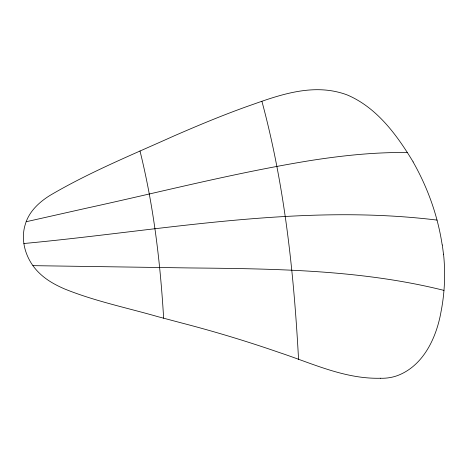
<?xml version="1.0" encoding="UTF-8"?>
<svg xmlns="http://www.w3.org/2000/svg" width="468" height="468" viewBox="0 0 468 468"><rect width="100%" height="100%" fill="white"/><g stroke="black" fill="none" stroke-linecap="round" stroke-linejoin="round"><path stroke-width="0.7" d="M26.196 221.727L87.212 208.014C161.519 191.804 235.328 172.71 310.471 160.553C342.558 155.54 374.997 152.1 407.511 152.539M23.868 243.512C161.15 230.736 298.83 203.13 437.071 220.1M380.461 378.238C345.056 379.197 312.39 363.466 279.525 352.597C247.268 341.412 214.572 331.514 181.52 322.949L157.833 316.66C126.764 307.733 94.828 301.181 64.783 289.025C55.663 285.106 46.765 280.274 39.581 273.318C26.617 261.085 19.802 241.634 25.319 224.277C28.975 211.612 39.066 202.217 49.936 195.454C89.505 172.148 132.228 154.756 174.026 135.925C200.292 124.506 226.752 113.478 253.826 104.107C281.075 94.396 310.793 84.743 339.768 92.565A61.419 55.3 21.4 0 1 347.636 95.121C377.126 107.821 397.028 135.205 413.139 161.881M32.959 265.654L189.727 267.948C274.774 268.784 360.945 269.656 443.974 290.388M261.904 101.299C284.649 185.398 293.822 272.516 298.555 359.295M139.985 150.936C153.586 205.686 160.29 261.963 163.636 318.205M442.318 244.992L443.5 254.182M413.08 161.905A261.957 235.843 21.4 0 1 442.19 244.998M443.559 254.182A233.158 209.916 21.4 0 1 440.985 311.951C436.428 337.697 423.417 365.818 397.408 375.628A44.992 40.511 21.4 0 1 380.461 378.261"/></g></svg>
